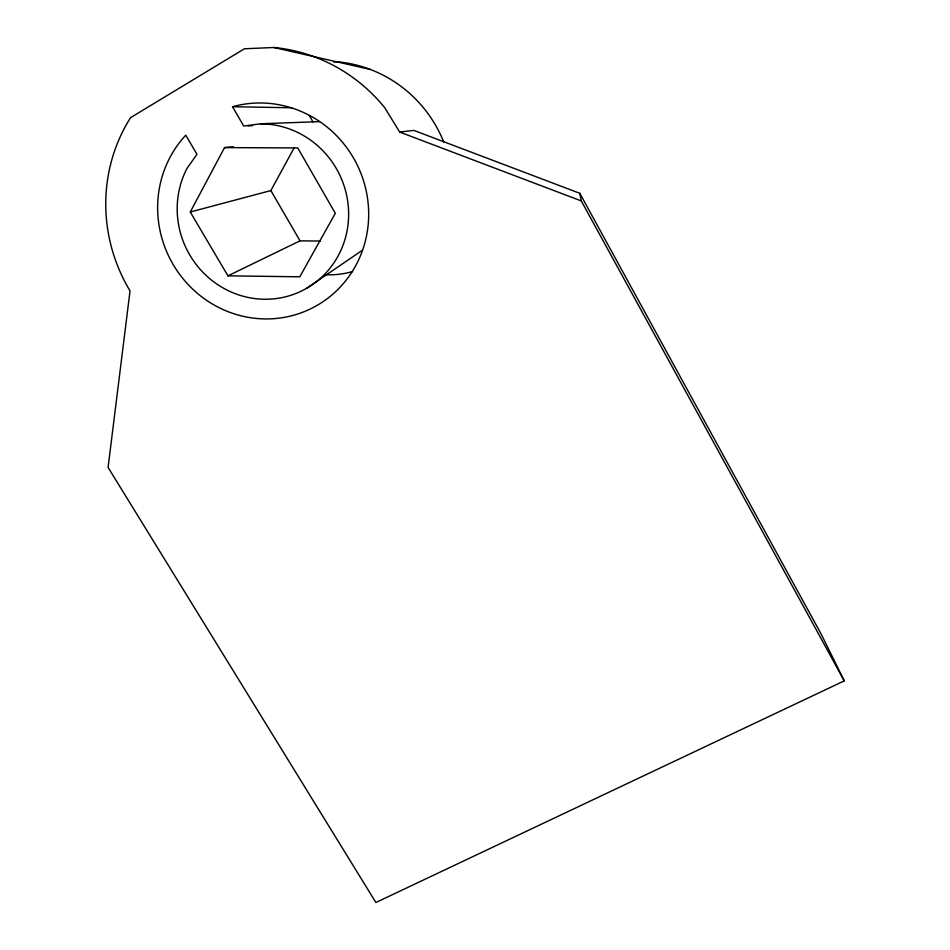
<?xml version="1.0" encoding="UTF-8"?>
<svg xmlns="http://www.w3.org/2000/svg" width="950" height="950" viewBox="0 0 950 950"><rect width="100%" height="100%" fill="white"/><g stroke="black" fill="none" stroke-linecap="round" stroke-linejoin="round"><path stroke-width="1.43" d="M224.544 147.606L297.742 147.927L335.314 213.287L299.796 276.794L227.941 275.844L190.273 212.004L224.544 147.606L233.237 146.704M190.273 212.004L270.869 190.57L294.191 147.761M306.541 288.373L361.926 250.562M227.941 275.844L300.034 240.837L320.364 241.051M273.861 47.5A163.198 157.106 63.8 0 1 384.857 107.884L399.689 132.062L413.82 130.387L579.809 193.313L821.239 634.196L844.253 680.877L375.891 902.5L108.086 467.424L130.031 290.902A163.198 157.106 63.8 0 1 130.601 117.622L244.435 48.771L273.861 47.5L370.381 69.469M319.532 121.624L260.549 123.797L243.723 126.053L232.524 106.721L291.721 107.766M333.581 62.047L337.903 61.857A127.763 124.117 69.6 0 1 443.733 141.93M248.092 125.875L252.463 125.685M399.689 132.062L581.293 200.925L844.253 680.877M270.869 190.57L300.034 240.837M309.356 115.556L312.954 121.861M579.809 193.313L581.293 200.925M352.664 271.498A85.168 82.733 69.5 0 1 325.862 274.716M232.524 106.721A108.775 104.714 63.7 0 1 368.529 219.913A108.775 104.714 63.7 0 1 222.051 309.094A108.775 104.714 63.7 0 1 185.761 135.185L196.971 154.328L187.186 168.079A88.374 85.073 63.6 0 0 236.265 294.049A88.374 85.073 63.6 0 0 347.747 226.765A88.374 85.073 63.6 0 0 260.549 123.797"/></g></svg>
